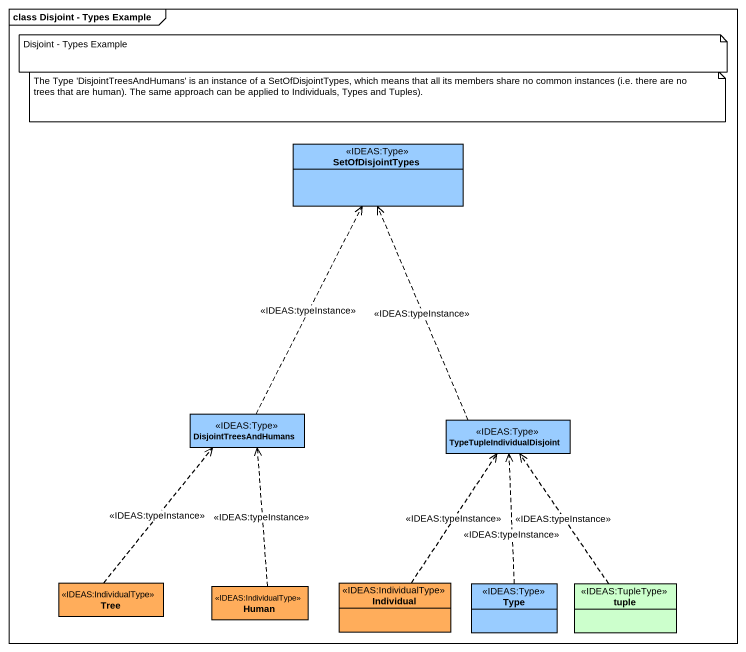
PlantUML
@startuml
mainframe class Disjoint - Types Example
hide circle
hide empty members
class SetOfDisjointTypes <<IDEAS:Type>> #99CCFF
class DisjointTreesAndHumans <<IDEAS:Type>> #99CCFF
class TypeTupleIndividualDisjoint <<IDEAS:Type>> #99CCFF
class Tree <<IDEAS:IndividualType>> #FFAD5B
class Human <<IDEAS:IndividualType>> #FFAD5B
class Individual <<IDEAS:IndividualType>> #FFAD5B
class Type <<IDEAS:Type>> #99CCFF
class tuple <<IDEAS:TupleType>> #CCFFCC
DisjointTreesAndHumans .up.> SetOfDisjointTypes : <<IDEAS:typeInstance>>
TypeTupleIndividualDisjoint .up.> SetOfDisjointTypes : <<IDEAS:typeInstance>>
Tree .up.> DisjointTreesAndHumans : <<IDEAS:typeInstance>>
Human .up.> DisjointTreesAndHumans : <<IDEAS:typeInstance>>
Individual .up.> TypeTupleIndividualDisjoint : <<IDEAS:typeInstance>>
Type .up.> TypeTupleIndividualDisjoint : <<IDEAS:typeInstance>>
tuple .up.> TypeTupleIndividualDisjoint : <<IDEAS:typeInstance>>
note as N1
  Disjoint - Types Example
end note
note as N2
  The Type 'DisjointTreesAndHumans' is an instance of a SetOfDisjointTypes, which means that all its members share no common instances (i.e. there are no trees that are human). The same approach can be applied to Individuals, Types and Tuples).
end note
@enduml
